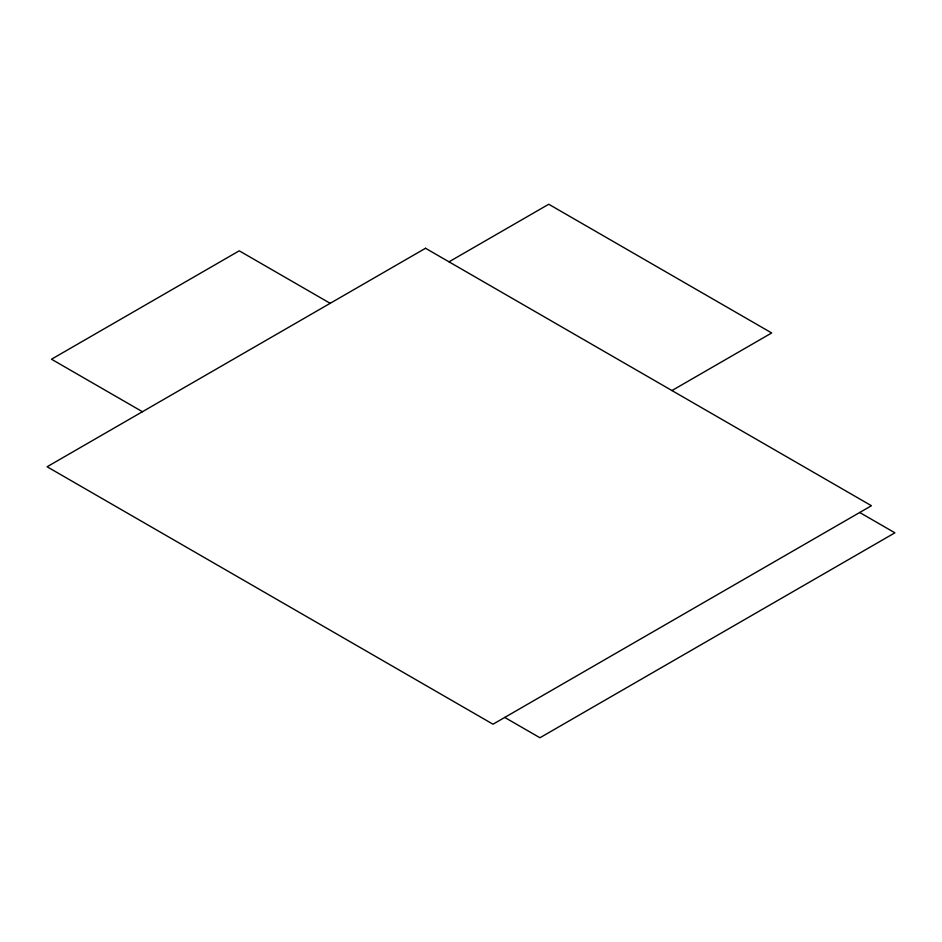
<?xml version="1.0" encoding="UTF-8"?>
<svg xmlns="http://www.w3.org/2000/svg" width="942" height="942" viewBox="0 0 942 942"><rect width="100%" height="100%" fill="white"/><g stroke="black" fill="none" stroke-linecap="round" stroke-linejoin="round"><path stroke-width="1.41" d="M448.993 261.829L548.739 204.249L771.686 332.962L671.952 390.553M859.693 512.495L894.9 532.819L539.943 737.751L504.735 717.427M330.195 303.324L239.244 250.819L51.504 359.22L142.442 411.725M425.525 248.276L47.1 466.761L493.007 724.21L871.432 505.724L425.525 248.276"/></g></svg>
